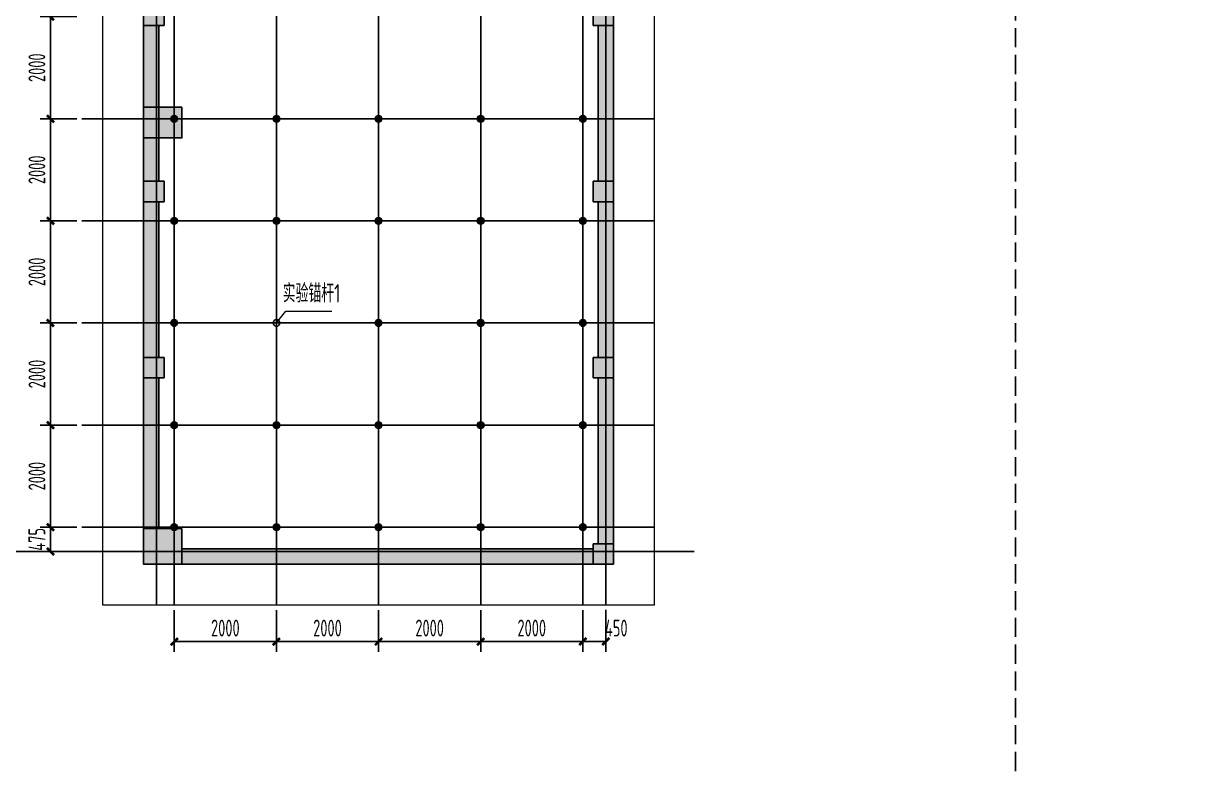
# Model space of a CAD drawing. Extents: x 899043 to 2598688, y -137197 to 211789.
# Drawn here: x 2300041 to 2323238, y 100447 to 114974 of the extents above; entities that cross this region are included whole.
import ezdxf

# ---------------------------------------------------------------- set-up
doc = ezdxf.new("R2010")
doc.units = 0
doc.header["$LTSCALE"] = 1500
doc.header["$MEASUREMENT"] = 0
doc.linetypes.add('7', pattern=[120.000008, -30.000002, 60.000004, -30.000002])
doc.linetypes.add('DASH', pattern=[0.35, 0.25, -0.1])
for name, color, linetype, lineweight in [('10', 7, 'Continuous', 35), ('1500', 4, 'Continuous', 18), ('试桩', 1, 'Continuous', 18)]:
    doc.layers.add(name, color=color, linetype=linetype, lineweight=lineweight)
for name, color, linetype in [('BASE', 7, 'Continuous'), ('DIM', 3, 'Continuous'), ('DOTE', 1, 'Continuous'), ('HATCH', 254, 'Continuous'), ('TEXT', 7, 'Continuous'), ('柱', 255, 'Continuous'), ('柱虚线', 54, '7'), ('砼墙', 3, 'Continuous'), ('锚杆', 2, 'Continuous')]:
    doc.layers.add(name, color=color, linetype=linetype)
doc.styles.add('H330', font='Tssdeng.shx', dxfattribs={"width": 0.65, "height": 330, "bigfont": 'tssdchn.shx'})
doc.styles.add('TSSD_Dimension', font='Tssdeng.shx', dxfattribs={"width": 0.7, "bigfont": 'hztxt.shx'})
doc.dimstyles.new('H100', dxfattribs={"dimscale": 100, "dimtxt": 3.3, "dimasz": 0.01, "dimexe": 2, "dimexo": 1, "dimgap": 1, "dimtad": 1, "dimdec": 0, "dimrnd": 1, "dimzin": 0, "dimdsep": 46, "dimtxsty": 'H330', "dimblk1": 'YGDIM', "dimblk2": 'YGDIM', "dimsah": 1, "dimcen": -2, "dimdle": 1, "dimclrt": 7, "dimadec": 0, "dimazin": 0, "dimtfac": 1, "dimtdec": 0, "dimtix": 1, "dimtmove": 2, "dimatfit": 3, "dimldrblk": 'YGDIM', "dimfxl": 0, "dimtvp": 1, "dimtolj": 1, "dimtzin": 0, "dimlwe": 25, "dimarcsym": 0})

# ---------------------------------------------------------------- blocks, each defined once
blk = doc.blocks.new('YGDIM')
at = {"color": 0, "linetype": 'ByBlock', "const_width": 50}
blk.add_lwpolyline([(-70, -70), (70, 70)], dxfattribs=at)
blk = doc.blocks.new('*D1834')
at = {"layer": 'Defpoints', "color": 0, "linetype": 'Continuous', "ltscale": 50}
for p in [(2300565, 105111), (2301183, 105111), (2301107, 104636)]:
    blk.add_point(p, dxfattribs=at)
at = {"layer": 'DIM', "color": 0, "linetype": 'Continuous', "lineweight": 25, "ltscale": 50}
for p, q in [((2301083, 105111), (2300365, 105111)), ((2301007, 104636), (2300365, 104636))]:
    blk.add_line(p, q, dxfattribs=at)
at = {"layer": 'DIM', "color": 0, "linetype": 'Continuous', "lineweight": -2, "ltscale": 50}
for p, q in [((2300565, 105112), (2300565, 105113)), ((2300565, 104636), (2300565, 105111)), ((2300565, 104635), (2300565, 104634))]:
    blk.add_line(p, q, dxfattribs=at)
for p, rotation in [((2300565, 105111), 270), ((2300565, 104636), 90)]:
    blk.add_blockref('YGDIM', p, dxfattribs=dict(at, rotation=rotation))
at = {"layer": 'DIM', "color": 7, "linetype": 'Continuous', "ltscale": 50, "insert": (2300300, 104874), "char_height": 330, "attachment_point": 5, "rotation": 90, "style": 'H330'}
blk.add_mtext('\\A1;475', dxfattribs=at)
blk = doc.blocks.new('*D1835')
at = {"layer": 'Defpoints', "color": 0, "linetype": 'Continuous', "ltscale": 50}
for p in [(2300565, 107111), (2301183, 107111), (2301183, 105111)]:
    blk.add_point(p, dxfattribs=at)
at = {"layer": 'DIM', "color": 0, "linetype": 'Continuous', "lineweight": 25, "ltscale": 50}
for p, q in [((2301083, 107111), (2300365, 107111)), ((2301083, 105111), (2300365, 105111))]:
    blk.add_line(p, q, dxfattribs=at)
at = {"layer": 'DIM', "color": 0, "linetype": 'Continuous', "lineweight": -2, "ltscale": 50}
blk.add_line((2300565, 105112), (2300565, 107110), dxfattribs=at)
for p, rotation in [((2300565, 107111), 90), ((2300565, 105111), 270)]:
    blk.add_blockref('YGDIM', p, dxfattribs=dict(at, rotation=rotation))
at = {"layer": 'DIM', "color": 7, "linetype": 'Continuous', "ltscale": 50, "insert": (2300300, 106111), "char_height": 330, "attachment_point": 5, "rotation": 90, "style": 'H330'}
blk.add_mtext('\\A1;2000', dxfattribs=at)
blk = doc.blocks.new('*D1836')
at = {"layer": 'Defpoints', "color": 0, "linetype": 'Continuous', "ltscale": 50}
for p in [(2300565, 109111), (2301183, 109111), (2301183, 107111)]:
    blk.add_point(p, dxfattribs=at)
at = {"layer": 'DIM', "color": 0, "linetype": 'Continuous', "lineweight": 25, "ltscale": 50}
for p, q in [((2301083, 109111), (2300365, 109111)), ((2301083, 107111), (2300365, 107111))]:
    blk.add_line(p, q, dxfattribs=at)
at = {"layer": 'DIM', "color": 0, "linetype": 'Continuous', "lineweight": -2, "ltscale": 50}
blk.add_line((2300565, 107112), (2300565, 109110), dxfattribs=at)
for p, rotation in [((2300565, 109111), 90), ((2300565, 107111), 270)]:
    blk.add_blockref('YGDIM', p, dxfattribs=dict(at, rotation=rotation))
at = {"layer": 'DIM', "color": 7, "linetype": 'Continuous', "ltscale": 50, "insert": (2300300, 108111), "char_height": 330, "attachment_point": 5, "rotation": 90, "style": 'H330'}
blk.add_mtext('\\A1;2000', dxfattribs=at)
blk = doc.blocks.new('*D1837')
at = {"layer": 'Defpoints', "color": 0, "linetype": 'Continuous', "ltscale": 50}
for p in [(2300565, 111111), (2301183, 111111), (2301183, 109111)]:
    blk.add_point(p, dxfattribs=at)
at = {"layer": 'DIM', "color": 0, "linetype": 'Continuous', "lineweight": 25, "ltscale": 50}
for p, q in [((2301083, 111111), (2300365, 111111)), ((2301083, 109111), (2300365, 109111))]:
    blk.add_line(p, q, dxfattribs=at)
at = {"layer": 'DIM', "color": 0, "linetype": 'Continuous', "lineweight": -2, "ltscale": 50}
blk.add_line((2300565, 109112), (2300565, 111110), dxfattribs=at)
for p, rotation in [((2300565, 111111), 90), ((2300565, 109111), 270)]:
    blk.add_blockref('YGDIM', p, dxfattribs=dict(at, rotation=rotation))
at = {"layer": 'DIM', "color": 7, "linetype": 'Continuous', "ltscale": 50, "insert": (2300300, 110111), "char_height": 330, "attachment_point": 5, "rotation": 90, "style": 'H330'}
blk.add_mtext('\\A1;2000', dxfattribs=at)
blk = doc.blocks.new('*D1838')
at = {"layer": 'Defpoints', "color": 0, "linetype": 'Continuous', "ltscale": 50}
for p in [(2300565, 113111), (2301183, 113111), (2301183, 111111)]:
    blk.add_point(p, dxfattribs=at)
at = {"layer": 'DIM', "color": 0, "linetype": 'Continuous', "lineweight": 25, "ltscale": 50}
for p, q in [((2301083, 113111), (2300365, 113111)), ((2301083, 111111), (2300365, 111111))]:
    blk.add_line(p, q, dxfattribs=at)
at = {"layer": 'DIM', "color": 0, "linetype": 'Continuous', "lineweight": -2, "ltscale": 50}
blk.add_line((2300565, 111112), (2300565, 113110), dxfattribs=at)
for p, rotation in [((2300565, 113111), 90), ((2300565, 111111), 270)]:
    blk.add_blockref('YGDIM', p, dxfattribs=dict(at, rotation=rotation))
at = {"layer": 'DIM', "color": 7, "linetype": 'Continuous', "ltscale": 50, "insert": (2300300, 112111), "char_height": 330, "attachment_point": 5, "rotation": 90, "style": 'H330'}
blk.add_mtext('\\A1;2000', dxfattribs=at)
blk = doc.blocks.new('*D1839')
at = {"layer": 'Defpoints', "color": 0, "linetype": 'Continuous', "ltscale": 50}
for p in [(2300565, 115111), (2301183, 115111), (2301183, 113111)]:
    blk.add_point(p, dxfattribs=at)
at = {"layer": 'DIM', "color": 0, "linetype": 'Continuous', "lineweight": 25, "ltscale": 50}
for p, q in [((2301083, 115111), (2300365, 115111)), ((2301083, 113111), (2300365, 113111))]:
    blk.add_line(p, q, dxfattribs=at)
at = {"layer": 'DIM', "color": 0, "linetype": 'Continuous', "lineweight": -2, "ltscale": 50}
blk.add_line((2300565, 113112), (2300565, 115110), dxfattribs=at)
for p, rotation in [((2300565, 115111), 90), ((2300565, 113111), 270)]:
    blk.add_blockref('YGDIM', p, dxfattribs=dict(at, rotation=rotation))
at = {"layer": 'DIM', "color": 7, "linetype": 'Continuous', "ltscale": 50, "insert": (2300300, 114111), "char_height": 330, "attachment_point": 5, "rotation": 90, "style": 'H330'}
blk.add_mtext('\\A1;2000', dxfattribs=at)
blk = doc.blocks.new('*D1844')
at = {"layer": 'Defpoints', "color": 0, "linetype": 'Continuous', "ltscale": 50}
for p in [(2302990, 103586), (2304990, 103586), (2304990, 102870)]:
    blk.add_point(p, dxfattribs=at)
at = {"layer": 'DIM', "color": 0, "linetype": 'Continuous', "lineweight": 25, "ltscale": 50}
for p, q in [((2302990, 103486), (2302990, 102670)), ((2304990, 103486), (2304990, 102670))]:
    blk.add_line(p, q, dxfattribs=at)
at = {"layer": 'DIM', "color": 0, "linetype": 'Continuous', "lineweight": -2, "ltscale": 50}
blk.add_line((2302991, 102870), (2304989, 102870), dxfattribs=at)
at = {"layer": 'DIM', "color": 0, "linetype": 'Continuous', "lineweight": -2, "ltscale": 50, "rotation": 180}
blk.add_blockref('YGDIM', (2302990, 102870), dxfattribs=at)
at = {"layer": 'DIM', "color": 0, "linetype": 'Continuous', "lineweight": -2, "ltscale": 50}
blk.add_blockref('YGDIM', (2304990, 102870), dxfattribs=at)
at = {"layer": 'DIM', "color": 7, "linetype": 'Continuous', "ltscale": 50, "insert": (2303990, 103135), "char_height": 330, "attachment_point": 5, "style": 'H330'}
blk.add_mtext('\\A1;2000', dxfattribs=at)
blk = doc.blocks.new('*D1845')
at = {"layer": 'Defpoints', "color": 0, "linetype": 'Continuous', "ltscale": 50}
for p in [(2304990, 103586), (2306990, 103586), (2306990, 102870)]:
    blk.add_point(p, dxfattribs=at)
at = {"layer": 'DIM', "color": 0, "linetype": 'Continuous', "lineweight": 25, "ltscale": 50}
for p, q in [((2304990, 103486), (2304990, 102670)), ((2306990, 103486), (2306990, 102670))]:
    blk.add_line(p, q, dxfattribs=at)
at = {"layer": 'DIM', "color": 0, "linetype": 'Continuous', "lineweight": -2, "ltscale": 50}
blk.add_line((2304991, 102870), (2306989, 102870), dxfattribs=at)
at = {"layer": 'DIM', "color": 0, "linetype": 'Continuous', "lineweight": -2, "ltscale": 50, "rotation": 180}
blk.add_blockref('YGDIM', (2304990, 102870), dxfattribs=at)
at = {"layer": 'DIM', "color": 0, "linetype": 'Continuous', "lineweight": -2, "ltscale": 50}
blk.add_blockref('YGDIM', (2306990, 102870), dxfattribs=at)
at = {"layer": 'DIM', "color": 7, "linetype": 'Continuous', "ltscale": 50, "insert": (2305990, 103135), "char_height": 330, "attachment_point": 5, "style": 'H330'}
blk.add_mtext('\\A1;2000', dxfattribs=at)
blk = doc.blocks.new('*D1846')
at = {"layer": 'Defpoints', "color": 0, "linetype": 'Continuous', "ltscale": 50}
for p in [(2306990, 103586), (2308990, 103586), (2308990, 102870)]:
    blk.add_point(p, dxfattribs=at)
at = {"layer": 'DIM', "color": 0, "linetype": 'Continuous', "lineweight": 25, "ltscale": 50}
for p, q in [((2306990, 103486), (2306990, 102670)), ((2308990, 103486), (2308990, 102670))]:
    blk.add_line(p, q, dxfattribs=at)
at = {"layer": 'DIM', "color": 0, "linetype": 'Continuous', "lineweight": -2, "ltscale": 50}
blk.add_line((2306991, 102870), (2308989, 102870), dxfattribs=at)
at = {"layer": 'DIM', "color": 0, "linetype": 'Continuous', "lineweight": -2, "ltscale": 50, "rotation": 180}
blk.add_blockref('YGDIM', (2306990, 102870), dxfattribs=at)
at = {"layer": 'DIM', "color": 0, "linetype": 'Continuous', "lineweight": -2, "ltscale": 50}
blk.add_blockref('YGDIM', (2308990, 102870), dxfattribs=at)
at = {"layer": 'DIM', "color": 7, "linetype": 'Continuous', "ltscale": 50, "insert": (2307990, 103135), "char_height": 330, "attachment_point": 5, "style": 'H330'}
blk.add_mtext('\\A1;2000', dxfattribs=at)
blk = doc.blocks.new('*D1847')
at = {"layer": 'Defpoints', "color": 0, "linetype": 'Continuous', "ltscale": 50}
for p in [(2308990, 103586), (2310990, 103586), (2310990, 102870)]:
    blk.add_point(p, dxfattribs=at)
at = {"layer": 'DIM', "color": 0, "linetype": 'Continuous', "lineweight": 25, "ltscale": 50}
for p, q in [((2308990, 103486), (2308990, 102670)), ((2310990, 103486), (2310990, 102670))]:
    blk.add_line(p, q, dxfattribs=at)
at = {"layer": 'DIM', "color": 0, "linetype": 'Continuous', "lineweight": -2, "ltscale": 50}
blk.add_line((2308991, 102870), (2310989, 102870), dxfattribs=at)
at = {"layer": 'DIM', "color": 0, "linetype": 'Continuous', "lineweight": -2, "ltscale": 50, "rotation": 180}
blk.add_blockref('YGDIM', (2308990, 102870), dxfattribs=at)
at = {"layer": 'DIM', "color": 0, "linetype": 'Continuous', "lineweight": -2, "ltscale": 50}
blk.add_blockref('YGDIM', (2310990, 102870), dxfattribs=at)
at = {"layer": 'DIM', "color": 7, "linetype": 'Continuous', "ltscale": 50, "insert": (2309990, 103135), "char_height": 330, "attachment_point": 5, "style": 'H330'}
blk.add_mtext('\\A1;2000', dxfattribs=at)
blk = doc.blocks.new('*D1848')
at = {"layer": 'Defpoints', "color": 0, "linetype": 'Continuous', "ltscale": 50}
for p in [(2310990, 103586), (2311440, 103594), (2311440, 102870)]:
    blk.add_point(p, dxfattribs=at)
at = {"layer": 'DIM', "color": 0, "linetype": 'Continuous', "lineweight": 25, "ltscale": 50}
for p, q in [((2310990, 103486), (2310990, 102670)), ((2311440, 103494), (2311440, 102670))]:
    blk.add_line(p, q, dxfattribs=at)
at = {"layer": 'DIM', "color": 0, "linetype": 'Continuous', "lineweight": -2, "ltscale": 50}
blk.add_line((2310991, 102870), (2311439, 102870), dxfattribs=at)
at = {"layer": 'DIM', "color": 0, "linetype": 'Continuous', "lineweight": -2, "ltscale": 50, "rotation": 180}
blk.add_blockref('YGDIM', (2310990, 102870), dxfattribs=at)
at = {"layer": 'DIM', "color": 0, "linetype": 'Continuous', "lineweight": -2, "ltscale": 50}
blk.add_blockref('YGDIM', (2311440, 102870), dxfattribs=at)
at = {"layer": 'DIM', "color": 7, "linetype": 'Continuous', "ltscale": 50, "insert": (2311645, 103135), "char_height": 330, "attachment_point": 5, "style": 'H330'}
blk.add_mtext('\\A1;450', dxfattribs=at)

msp = doc.modelspace()

# ---------------------------------------------------------------- hatches: boundary and pattern name
at = {"layer": '10', "linetype": 'ByBlock'}
h = msp.add_hatch(dxfattribs=at)
h.set_pattern_fill('AN31C', color=253, scale=1000, style=0)
h.set_pattern_definition([(45, (1216285.1, -18759.76), (-141.421356, 141.421356), []), (50, (1216285.1, -18759.76), (717.26018, -62.75213), [75, -825]), (355, (1216285.1, -18759.76), (-138.75133, 752.19213), [60, -660]), (100.4514, (1216344.9, -18765), (578.5094, 689.43954), [63.7402, -701.1421]), (46.1842, (1216285.1, -18559.8), (1067.24105, -165.519), [112.5, -1237.5]), (96.6356, (1216374, -18573.6), (934.6627, 974.1179), [95.6103, -1051.713]), (351.1842, (1216285.1, -18559.8), (934.662, 974.1186), [90, -990]), (21, (1216385.1, -18609.76), (596.90705, -402.6189), [75, -825]), (326, (1216385.1, -18609.76), (243.31533, 725.15005), [60, -660]), (71.4514, (1216434.84, -18643.3), (840.22263, 322.5305), [63.7402, -701.1421]), (37.5, (1216285.1, -18759.76), (12.159855, 332.893854), [0, -652, 0, -670, 0, -662.5]), (7.5, (1216285.1, -18759.76), (263.06954, 394.41171), [0, -382, 0, -637, 0, -252.5]), (327.5, (1216062.1, -18759.76), (533.822436, -22.55487), [0, -250, 0, -780, 0, -1035]), (317.5, (1215962.1, -18759.76), (583.18617, 100.10498), [0, -325, 0, -518, 0, -735])])
h.paths.add_polyline_path([(2303139.7, 121736.2), (2303139.7, 121136.2), (2302389.7, 121136.2), (2302389.7, 121736.2)])
h.paths.add_polyline_path([(2303139.7, 113336.2), (2303139.7, 112736.2), (2302389.7, 112736.2), (2302389.7, 113336.2)])
h.paths.add_polyline_path([(2303139.7, 105086.2), (2303139.7, 104386.2), (2302389.7, 104386.2), (2302389.7, 105086.2)])
at = {"layer": 'HATCH', "linetype": 'Continuous', "ltscale": 50}
h = msp.add_hatch(dxfattribs=at)
h.set_pattern_fill('钢筋混凝土', color=256, scale=100, style=0, pattern_type=2)
h.set_pattern_definition([(45, (-64095031.3, -184253306.2), (-353.5533906, 353.5533906), []), (50, (-64095031.3, -184253306.2), (717.2601826, -62.752135), [75, -825]), (355, (-64095031.3, -184253306.2), (-138.7513336, 752.1921337), [60, -660]), (100.4514, (-64094971.5, -184253311.4), (578.5093817, 689.439542), [63.74019, -701.142112]), (46.1842, (-64095031.3, -184253106.2), (1067.2410486, -165.5190143), [112.5, -1237.5]), (96.6356, (-64094942.3, -184253120), (934.6627055, 974.117871), [95.610288, -1051.713]), (351.1842, (-64095031.3, -184253106.2), (934.661945, 974.118601), [90, -990]), (21, (-64094931.3, -184253156.2), (596.9070521, -402.6188907), [75, -825]), (326, (-64094931.3, -184253156.2), (243.315332, 725.150045), [60, -660]), (71.4514, (-64094881.54, -184253189.75), (840.2226286, 322.5304967), [63.74019, -701.142112]), (37.5, (-64095031.28, -184253306.2), (12.15985532, 332.89385383), [5, -652, 5, -670, 5, -662.5]), (7.5, (-64095031.28, -184253306.2), (263.06953744, 394.4117119), [5, -382, 5, -637, 5, -252.5]), (327.5, (-64095254.28, -184253306.2), (533.82243617, -22.55487173), [5, -250, 5, -780, 5, -1035]), (317.5, (-64095354.3, -184253306.2), (583.1861693, 100.1049823), [5, -325, 5, -518, 5, -735])])
h.paths.add_polyline_path([(2303139.7, 121136.2), (2302389.7, 121136.2), (2302389.7, 113336.2), (2303139.7, 113336.2), (2303139.7, 112736.2), (2302389.7, 112736.2), (2302389.7, 105086.2), (2303139.7, 105086.2), (2303139.7, 104386.2), (2302389.7, 104386.2), (2302389.7, 104386.2), (2302789.7, 104386.2), (2311189.7, 104386.2), (2311589.7, 104386.2), (2311589.7, 121586.2), (2303139.7, 121586.2)])
h.paths.add_polyline_path([(2303139.7, 121136.2), (2302689.7, 121136.2), (2302689.7, 118836.2), (2302789.7, 118836.2), (2302789.7, 118436.2), (2302689.7, 118436.2), (2302689.7, 115336.2), (2302789.7, 115336.2), (2302789.7, 114936.2), (2302689.7, 114936.2), (2302689.7, 113336.2), (2303139.7, 113336.2), (2303139.7, 112736.2), (2302689.7, 112736.2), (2302689.7, 111886.2), (2302789.7, 111886.2), (2302789.7, 111486.2), (2302689.7, 111486.2), (2302689.7, 108436.2), (2302789.7, 108436.2), (2302789.7, 108036.2), (2302689.7, 108036.2), (2302689.7, 105086.2), (2303139.7, 105086.2), (2303139.7, 104686.2), (2311189.7, 104686.2), (2311189.7, 104786.2), (2311289.7, 104786.2), (2311289.7, 108036.2), (2311189.7, 108036.2), (2311189.7, 108436.2), (2311289.7, 108436.2), (2311289.7, 111486.2), (2311189.7, 111486.2), (2311189.7, 111886.2), (2311289.7, 111886.2), (2311289.7, 114936.2), (2311189.7, 114936.2), (2311189.7, 115336.2), (2311289.7, 115336.2), (2311289.7, 118436.2), (2311189.7, 118436.2), (2311189.7, 118836.2), (2311289.7, 118836.2), (2311289.7, 121186.2), (2311189.7, 121186.2), (2311189.7, 121286.2), (2303139.7, 121286.2)])
at = {"layer": '锚杆'}
h = msp.add_hatch(dxfattribs=at)
h.set_pattern_fill('ANSI37', color=6, scale=100)
h.set_pattern_definition([(45, (-2183429.108, 1764429.554), (-8.838834765, 8.838834765), []), (135, (-2183429.108, 1764429.554), (-8.838834765, -8.838834765), [])])
h.paths.add_polyline_path([(2303054.7, 113111.2), (2302989.7, 113111.2), (2302989.7, 113046.2, 0.4142136)])
h.paths.add_polyline_path([(2302989.7, 113111.2), (2302924.7, 113111.2, 0.4142136), (2302989.7, 113046.2)])
h.paths.add_polyline_path([(2302989.7, 113176.2, 0.4142136), (2302924.7, 113111.2), (2302989.7, 113111.2)])
h.paths.add_polyline_path([(2302989.7, 113176.2), (2302989.7, 113111.2), (2303054.7, 113111.2, 0.4142136)])
h = msp.add_hatch(dxfattribs=at)
h.set_pattern_fill('ANSI37', color=6, scale=100)
h.set_pattern_definition([(45, (-2181429.108, 1764429.554), (-8.838834765, 8.838834765), []), (135, (-2181429.108, 1764429.554), (-8.838834765, -8.838834765), [])])
h.paths.add_polyline_path([(2305054.7, 113111.2), (2304989.7, 113111.2), (2304989.7, 113046.2, 0.4142136)])
h.paths.add_polyline_path([(2304989.7, 113111.2), (2304924.7, 113111.2, 0.4142136), (2304989.7, 113046.2)])
h.paths.add_polyline_path([(2304989.7, 113176.2, 0.4142136), (2304924.7, 113111.2), (2304989.7, 113111.2)])
h.paths.add_polyline_path([(2304989.7, 113176.2), (2304989.7, 113111.2), (2305054.7, 113111.2, 0.4142136)])
h = msp.add_hatch(dxfattribs=at)
h.set_pattern_fill('ANSI37', color=6, scale=100)
h.set_pattern_definition([(45, (-2179429.108, 1764429.554), (-8.838834765, 8.838834765), []), (135, (-2179429.108, 1764429.554), (-8.838834765, -8.838834765), [])])
h.paths.add_polyline_path([(2307054.7, 113111.2), (2306989.7, 113111.2), (2306989.7, 113046.2, 0.4142136)])
h.paths.add_polyline_path([(2306989.7, 113111.2), (2306924.7, 113111.2, 0.4142136), (2306989.7, 113046.2)])
h.paths.add_polyline_path([(2306989.7, 113176.2, 0.4142136), (2306924.7, 113111.2), (2306989.7, 113111.2)])
h.paths.add_polyline_path([(2306989.7, 113176.2), (2306989.7, 113111.2), (2307054.7, 113111.2, 0.4142136)])
h = msp.add_hatch(dxfattribs=at)
h.set_pattern_fill('ANSI37', color=6, scale=100)
h.set_pattern_definition([(45, (-2177429.108, 1764429.554), (-8.838834765, 8.838834765), []), (135, (-2177429.108, 1764429.554), (-8.838834765, -8.838834765), [])])
h.paths.add_polyline_path([(2309054.7, 113111.2), (2308989.7, 113111.2), (2308989.7, 113046.2, 0.4142136)])
h.paths.add_polyline_path([(2308989.7, 113111.2), (2308924.7, 113111.2, 0.4142136), (2308989.7, 113046.2)])
h.paths.add_polyline_path([(2308989.7, 113176.2, 0.4142136), (2308924.7, 113111.2), (2308989.7, 113111.2)])
h.paths.add_polyline_path([(2308989.7, 113176.2), (2308989.7, 113111.2), (2309054.7, 113111.2, 0.4142136)])
h = msp.add_hatch(dxfattribs=at)
h.set_pattern_fill('ANSI37', color=6, scale=100)
h.set_pattern_definition([(45, (-2175429.108, 1764429.554), (-8.838834765, 8.838834765), []), (135, (-2175429.108, 1764429.554), (-8.838834765, -8.838834765), [])])
h.paths.add_polyline_path([(2311054.7, 113111.2), (2310989.7, 113111.2), (2310989.7, 113046.2, 0.4142136)])
h.paths.add_polyline_path([(2310989.7, 113111.2), (2310924.7, 113111.2, 0.4142136), (2310989.7, 113046.2)])
h.paths.add_polyline_path([(2310989.7, 113176.2, 0.4142136), (2310924.7, 113111.2), (2310989.7, 113111.2)])
h.paths.add_polyline_path([(2310989.7, 113176.2), (2310989.7, 113111.2), (2311054.7, 113111.2, 0.4142136)])
h = msp.add_hatch(dxfattribs=at)
h.set_pattern_fill('ANSI37', color=6, scale=100)
h.set_pattern_definition([(45, (-2183429.108, 1762429.554), (-8.838834765, 8.838834765), []), (135, (-2183429.108, 1762429.554), (-8.838834765, -8.838834765), [])])
h.paths.add_polyline_path([(2303054.7, 111111.2), (2302989.7, 111111.2), (2302989.7, 111046.2, 0.4142136)])
h.paths.add_polyline_path([(2302989.7, 111111.2), (2302924.7, 111111.2, 0.4142136), (2302989.7, 111046.2)])
h.paths.add_polyline_path([(2302989.7, 111176.2, 0.4142136), (2302924.7, 111111.2), (2302989.7, 111111.2)])
h.paths.add_polyline_path([(2302989.7, 111176.2), (2302989.7, 111111.2), (2303054.7, 111111.2, 0.4142136)])
h = msp.add_hatch(dxfattribs=at)
h.set_pattern_fill('ANSI37', color=6, scale=100)
h.set_pattern_definition([(45, (-2181429.108, 1762429.554), (-8.838834765, 8.838834765), []), (135, (-2181429.108, 1762429.554), (-8.838834765, -8.838834765), [])])
h.paths.add_polyline_path([(2305054.7, 111111.2), (2304989.7, 111111.2), (2304989.7, 111046.2, 0.4142136)])
h.paths.add_polyline_path([(2304989.7, 111111.2), (2304924.7, 111111.2, 0.4142136), (2304989.7, 111046.2)])
h.paths.add_polyline_path([(2304989.7, 111176.2, 0.4142136), (2304924.7, 111111.2), (2304989.7, 111111.2)])
h.paths.add_polyline_path([(2304989.7, 111176.2), (2304989.7, 111111.2), (2305054.7, 111111.2, 0.4142136)])
h = msp.add_hatch(dxfattribs=at)
h.set_pattern_fill('ANSI37', color=6, scale=100)
h.set_pattern_definition([(45, (-2179429.108, 1762429.554), (-8.838834765, 8.838834765), []), (135, (-2179429.108, 1762429.554), (-8.838834765, -8.838834765), [])])
h.paths.add_polyline_path([(2307054.7, 111111.2), (2306989.7, 111111.2), (2306989.7, 111046.2, 0.4142136)])
h.paths.add_polyline_path([(2306989.7, 111111.2), (2306924.7, 111111.2, 0.4142136), (2306989.7, 111046.2)])
h.paths.add_polyline_path([(2306989.7, 111176.2, 0.4142136), (2306924.7, 111111.2), (2306989.7, 111111.2)])
h.paths.add_polyline_path([(2306989.7, 111176.2), (2306989.7, 111111.2), (2307054.7, 111111.2, 0.4142136)])
h = msp.add_hatch(dxfattribs=at)
h.set_pattern_fill('ANSI37', color=6, scale=100)
h.set_pattern_definition([(45, (-2177429.108, 1762429.554), (-8.838834765, 8.838834765), []), (135, (-2177429.108, 1762429.554), (-8.838834765, -8.838834765), [])])
h.paths.add_polyline_path([(2309054.7, 111111.2), (2308989.7, 111111.2), (2308989.7, 111046.2, 0.4142136)])
h.paths.add_polyline_path([(2308989.7, 111111.2), (2308924.7, 111111.2, 0.4142136), (2308989.7, 111046.2)])
h.paths.add_polyline_path([(2308989.7, 111176.2, 0.4142136), (2308924.7, 111111.2), (2308989.7, 111111.2)])
h.paths.add_polyline_path([(2308989.7, 111176.2), (2308989.7, 111111.2), (2309054.7, 111111.2, 0.4142136)])
h = msp.add_hatch(dxfattribs=at)
h.set_pattern_fill('ANSI37', color=6, scale=100)
h.set_pattern_definition([(45, (-2175429.108, 1762429.554), (-8.838834765, 8.838834765), []), (135, (-2175429.108, 1762429.554), (-8.838834765, -8.838834765), [])])
h.paths.add_polyline_path([(2311054.7, 111111.2), (2310989.7, 111111.2), (2310989.7, 111046.2, 0.4142136)])
h.paths.add_polyline_path([(2310989.7, 111111.2), (2310924.7, 111111.2, 0.4142136), (2310989.7, 111046.2)])
h.paths.add_polyline_path([(2310989.7, 111176.2, 0.4142136), (2310924.7, 111111.2), (2310989.7, 111111.2)])
h.paths.add_polyline_path([(2310989.7, 111176.2), (2310989.7, 111111.2), (2311054.7, 111111.2, 0.4142136)])
h = msp.add_hatch(dxfattribs=at)
h.set_pattern_fill('ANSI37', color=6, scale=100)
h.set_pattern_definition([(45, (-2183429.108, 1760429.554), (-8.838834765, 8.838834765), []), (135, (-2183429.108, 1760429.554), (-8.838834765, -8.838834765), [])])
h.paths.add_polyline_path([(2303054.7, 109111.2), (2302989.7, 109111.2), (2302989.7, 109046.2, 0.4142136)])
h.paths.add_polyline_path([(2302989.7, 109111.2), (2302924.7, 109111.2, 0.4142136), (2302989.7, 109046.2)])
h.paths.add_polyline_path([(2302989.7, 109176.2, 0.4142136), (2302924.7, 109111.2), (2302989.7, 109111.2)])
h.paths.add_polyline_path([(2302989.7, 109176.2), (2302989.7, 109111.2), (2303054.7, 109111.2, 0.4142136)])
h = msp.add_hatch(dxfattribs=at)
h.set_pattern_fill('ANSI37', color=6, scale=100)
h.set_pattern_definition([(45, (-2179429.108, 1760429.554), (-8.838834765, 8.838834765), []), (135, (-2179429.108, 1760429.554), (-8.838834765, -8.838834765), [])])
h.paths.add_polyline_path([(2307054.7, 109111.2), (2306989.7, 109111.2), (2306989.7, 109046.2, 0.4142136)])
h.paths.add_polyline_path([(2306989.7, 109111.2), (2306924.7, 109111.2, 0.4142136), (2306989.7, 109046.2)])
h.paths.add_polyline_path([(2306989.7, 109176.2, 0.4142136), (2306924.7, 109111.2), (2306989.7, 109111.2)])
h.paths.add_polyline_path([(2306989.7, 109176.2), (2306989.7, 109111.2), (2307054.7, 109111.2, 0.4142136)])
h = msp.add_hatch(dxfattribs=at)
h.set_pattern_fill('ANSI37', color=6, scale=100)
h.set_pattern_definition([(45, (-2177429.108, 1760429.554), (-8.838834765, 8.838834765), []), (135, (-2177429.108, 1760429.554), (-8.838834765, -8.838834765), [])])
h.paths.add_polyline_path([(2309054.7, 109111.2), (2308989.7, 109111.2), (2308989.7, 109046.2, 0.4142136)])
h.paths.add_polyline_path([(2308989.7, 109111.2), (2308924.7, 109111.2, 0.4142136), (2308989.7, 109046.2)])
h.paths.add_polyline_path([(2308989.7, 109176.2, 0.4142136), (2308924.7, 109111.2), (2308989.7, 109111.2)])
h.paths.add_polyline_path([(2308989.7, 109176.2), (2308989.7, 109111.2), (2309054.7, 109111.2, 0.4142136)])
h = msp.add_hatch(dxfattribs=at)
h.set_pattern_fill('ANSI37', color=6, scale=100)
h.set_pattern_definition([(45, (-2175429.108, 1760429.554), (-8.838834765, 8.838834765), []), (135, (-2175429.108, 1760429.554), (-8.838834765, -8.838834765), [])])
h.paths.add_polyline_path([(2311054.7, 109111.2), (2310989.7, 109111.2), (2310989.7, 109046.2, 0.4142136)])
h.paths.add_polyline_path([(2310989.7, 109111.2), (2310924.7, 109111.2, 0.4142136), (2310989.7, 109046.2)])
h.paths.add_polyline_path([(2310989.7, 109176.2, 0.4142136), (2310924.7, 109111.2), (2310989.7, 109111.2)])
h.paths.add_polyline_path([(2310989.7, 109176.2), (2310989.7, 109111.2), (2311054.7, 109111.2, 0.4142136)])
h = msp.add_hatch(dxfattribs=at)
h.set_pattern_fill('ANSI37', color=6, scale=100)
h.set_pattern_definition([(45, (-2183429.108, 1758429.554), (-8.838834765, 8.838834765), []), (135, (-2183429.108, 1758429.554), (-8.838834765, -8.838834765), [])])
h.paths.add_polyline_path([(2303054.7, 107111.2), (2302989.7, 107111.2), (2302989.7, 107046.2, 0.4142136)])
h.paths.add_polyline_path([(2302989.7, 107111.2), (2302924.7, 107111.2, 0.4142136), (2302989.7, 107046.2)])
h.paths.add_polyline_path([(2302989.7, 107176.2, 0.4142136), (2302924.7, 107111.2), (2302989.7, 107111.2)])
h.paths.add_polyline_path([(2302989.7, 107176.2), (2302989.7, 107111.2), (2303054.7, 107111.2, 0.4142136)])
h = msp.add_hatch(dxfattribs=at)
h.set_pattern_fill('ANSI37', color=6, scale=100)
h.set_pattern_definition([(45, (-2181429.108, 1758429.554), (-8.838834765, 8.838834765), []), (135, (-2181429.108, 1758429.554), (-8.838834765, -8.838834765), [])])
h.paths.add_polyline_path([(2305054.7, 107111.2), (2304989.7, 107111.2), (2304989.7, 107046.2, 0.4142136)])
h.paths.add_polyline_path([(2304989.7, 107111.2), (2304924.7, 107111.2, 0.4142136), (2304989.7, 107046.2)])
h.paths.add_polyline_path([(2304989.7, 107176.2, 0.4142136), (2304924.7, 107111.2), (2304989.7, 107111.2)])
h.paths.add_polyline_path([(2304989.7, 107176.2), (2304989.7, 107111.2), (2305054.7, 107111.2, 0.4142136)])
h = msp.add_hatch(dxfattribs=at)
h.set_pattern_fill('ANSI37', color=6, scale=100)
h.set_pattern_definition([(45, (-2179429.108, 1758429.554), (-8.838834765, 8.838834765), []), (135, (-2179429.108, 1758429.554), (-8.838834765, -8.838834765), [])])
h.paths.add_polyline_path([(2307054.7, 107111.2), (2306989.7, 107111.2), (2306989.7, 107046.2, 0.4142136)])
h.paths.add_polyline_path([(2306989.7, 107111.2), (2306924.7, 107111.2, 0.4142136), (2306989.7, 107046.2)])
h.paths.add_polyline_path([(2306989.7, 107176.2, 0.4142136), (2306924.7, 107111.2), (2306989.7, 107111.2)])
h.paths.add_polyline_path([(2306989.7, 107176.2), (2306989.7, 107111.2), (2307054.7, 107111.2, 0.4142136)])
h = msp.add_hatch(dxfattribs=at)
h.set_pattern_fill('ANSI37', color=6, scale=100)
h.set_pattern_definition([(45, (-2177429.108, 1758429.554), (-8.838834765, 8.838834765), []), (135, (-2177429.108, 1758429.554), (-8.838834765, -8.838834765), [])])
h.paths.add_polyline_path([(2309054.7, 107111.2), (2308989.7, 107111.2), (2308989.7, 107046.2, 0.4142136)])
h.paths.add_polyline_path([(2308989.7, 107111.2), (2308924.7, 107111.2, 0.4142136), (2308989.7, 107046.2)])
h.paths.add_polyline_path([(2308989.7, 107176.2, 0.4142136), (2308924.7, 107111.2), (2308989.7, 107111.2)])
h.paths.add_polyline_path([(2308989.7, 107176.2), (2308989.7, 107111.2), (2309054.7, 107111.2, 0.4142136)])
h = msp.add_hatch(dxfattribs=at)
h.set_pattern_fill('ANSI37', color=6, scale=100)
h.set_pattern_definition([(45, (-2175429.108, 1758429.554), (-8.838834765, 8.838834765), []), (135, (-2175429.108, 1758429.554), (-8.838834765, -8.838834765), [])])
h.paths.add_polyline_path([(2311054.7, 107111.2), (2310989.7, 107111.2), (2310989.7, 107046.2, 0.4142136)])
h.paths.add_polyline_path([(2310989.7, 107111.2), (2310924.7, 107111.2, 0.4142136), (2310989.7, 107046.2)])
h.paths.add_polyline_path([(2310989.7, 107176.2, 0.4142136), (2310924.7, 107111.2), (2310989.7, 107111.2)])
h.paths.add_polyline_path([(2310989.7, 107176.2), (2310989.7, 107111.2), (2311054.7, 107111.2, 0.4142136)])
h = msp.add_hatch(dxfattribs=at)
h.set_pattern_fill('ANSI37', color=6, scale=100)
h.set_pattern_definition([(45, (-2183429.108, 1756429.554), (-8.838834765, 8.838834765), []), (135, (-2183429.108, 1756429.554), (-8.838834765, -8.838834765), [])])
h.paths.add_polyline_path([(2303054.7, 105111.2), (2302989.7, 105111.2), (2302989.7, 105046.2, 0.4142136)])
h.paths.add_polyline_path([(2302989.7, 105111.2), (2302924.7, 105111.2, 0.4142136), (2302989.7, 105046.2)])
h.paths.add_polyline_path([(2302989.7, 105176.2, 0.4142136), (2302924.7, 105111.2), (2302989.7, 105111.2)])
h.paths.add_polyline_path([(2302989.7, 105176.2), (2302989.7, 105111.2), (2303054.7, 105111.2, 0.4142136)])
h = msp.add_hatch(dxfattribs=at)
h.set_pattern_fill('ANSI37', color=6, scale=100)
h.set_pattern_definition([(45, (-2181429.108, 1756429.554), (-8.838834765, 8.838834765), []), (135, (-2181429.108, 1756429.554), (-8.838834765, -8.838834765), [])])
h.paths.add_polyline_path([(2305054.7, 105111.2), (2304989.7, 105111.2), (2304989.7, 105046.2, 0.4142136)])
h.paths.add_polyline_path([(2304989.7, 105111.2), (2304924.7, 105111.2, 0.4142136), (2304989.7, 105046.2)])
h.paths.add_polyline_path([(2304989.7, 105176.2, 0.4142136), (2304924.7, 105111.2), (2304989.7, 105111.2)])
h.paths.add_polyline_path([(2304989.7, 105176.2), (2304989.7, 105111.2), (2305054.7, 105111.2, 0.4142136)])
h = msp.add_hatch(dxfattribs=at)
h.set_pattern_fill('ANSI37', color=6, scale=100)
h.set_pattern_definition([(45, (-2179429.108, 1756429.554), (-8.838834765, 8.838834765), []), (135, (-2179429.108, 1756429.554), (-8.838834765, -8.838834765), [])])
h.paths.add_polyline_path([(2307054.7, 105111.2), (2306989.7, 105111.2), (2306989.7, 105046.2, 0.4142136)])
h.paths.add_polyline_path([(2306989.7, 105111.2), (2306924.7, 105111.2, 0.4142136), (2306989.7, 105046.2)])
h.paths.add_polyline_path([(2306989.7, 105176.2, 0.4142136), (2306924.7, 105111.2), (2306989.7, 105111.2)])
h.paths.add_polyline_path([(2306989.7, 105176.2), (2306989.7, 105111.2), (2307054.7, 105111.2, 0.4142136)])
h = msp.add_hatch(dxfattribs=at)
h.set_pattern_fill('ANSI37', color=6, scale=100)
h.set_pattern_definition([(45, (-2177429.108, 1756429.554), (-8.838834765, 8.838834765), []), (135, (-2177429.108, 1756429.554), (-8.838834765, -8.838834765), [])])
h.paths.add_polyline_path([(2309054.7, 105111.2), (2308989.7, 105111.2), (2308989.7, 105046.2, 0.4142136)])
h.paths.add_polyline_path([(2308989.7, 105111.2), (2308924.7, 105111.2, 0.4142136), (2308989.7, 105046.2)])
h.paths.add_polyline_path([(2308989.7, 105176.2, 0.4142136), (2308924.7, 105111.2), (2308989.7, 105111.2)])
h.paths.add_polyline_path([(2308989.7, 105176.2), (2308989.7, 105111.2), (2309054.7, 105111.2, 0.4142136)])
h = msp.add_hatch(dxfattribs=at)
h.set_pattern_fill('ANSI37', color=6, scale=100)
h.set_pattern_definition([(45, (-2175429.108, 1756429.554), (-8.838834765, 8.838834765), []), (135, (-2175429.108, 1756429.554), (-8.838834765, -8.838834765), [])])
h.paths.add_polyline_path([(2311054.7, 105111.2), (2310989.7, 105111.2), (2310989.7, 105046.2, 0.4142136)])
h.paths.add_polyline_path([(2310989.7, 105111.2), (2310924.7, 105111.2, 0.4142136), (2310989.7, 105046.2)])
h.paths.add_polyline_path([(2310989.7, 105176.2, 0.4142136), (2310924.7, 105111.2), (2310989.7, 105111.2)])
h.paths.add_polyline_path([(2310989.7, 105176.2), (2310989.7, 105111.2), (2311054.7, 105111.2, 0.4142136)])

# ---------------------------------------------------------------- linework, layer by layer
at = {"layer": '1500'}
msp.add_lwpolyline([(2301589.7, 122386.2), (2312389.7, 122386.2), (2312389.7, 103586.2), (2301589.7, 103586.2)], close=True, dxfattribs=at)
at = {"layer": 'BASE'}
for points in [[(2303139.7, 113336.2), (2303139.7, 112736.2), (2302389.7, 112736.2), (2302389.7, 113336.2)], [(2303139.7, 105086.2), (2303139.7, 104386.2), (2302389.7, 104386.2), (2302389.7, 105086.2)]]:
    msp.add_lwpolyline(points, close=True, dxfattribs=at)
at = {"layer": 'DOTE'}
for p, q in [((2302639.7, 123126), (2302639.7, 103586.2)), ((2311439.7, 123126), (2311439.7, 103586.2)), ((2302989.7, 122386.2), (2302989.7, 103586.2)), ((2304989.7, 122386.2), (2304989.7, 103586.2)), ((2306989.7, 122386.2), (2306989.7, 103586.2)), ((2308989.7, 122386.2), (2308989.7, 103586.2)), ((2310989.7, 122386.2), (2310989.7, 103586.2)), ((2301182.7, 113111.2), (2312389.7, 113111.2)), ((2301182.7, 111111.2), (2312389.7, 111111.2)), ((2301182.7, 109111.2), (2312389.7, 109111.2)), ((2301182.7, 107111.2), (2312389.7, 107111.2)), ((2301182.7, 105111.2), (2312389.7, 105111.2)), ((2299221, 104636.2), (2313171.3, 104636.2))]:
    msp.add_line(p, q, dxfattribs=at)
at = {"layer": 'HATCH', "color": 8, "linetype": 'DASH'}
msp.add_lwpolyline([(2319462.6, 128535.3), (2319462.6, 88755.2), (2365480.3, 88755.2)], dxfattribs=at)
at = {"layer": '柱'}
for p, q in [((2302389.7, 115336.2), (2302389.7, 114936.2)), ((2302789.7, 114936.2), (2302789.7, 115336.2)), ((2311189.7, 115336.2), (2311189.7, 114936.2)), ((2311589.7, 114936.2), (2311589.7, 115336.2)), ((2302689.7, 114936.2), (2302789.7, 114936.2)), ((2311189.7, 114936.2), (2311289.7, 114936.2)), ((2302389.7, 111886.2), (2302389.7, 111486.2)), ((2302789.7, 111886.2), (2302689.7, 111886.2)), ((2302789.7, 111486.2), (2302789.7, 111886.2)), ((2311289.7, 111886.2), (2311189.7, 111886.2)), ((2311189.7, 111886.2), (2311189.7, 111486.2)), ((2311589.7, 111486.2), (2311589.7, 111886.2)), ((2302689.7, 111486.2), (2302789.7, 111486.2)), ((2311189.7, 111486.2), (2311289.7, 111486.2)), ((2302389.7, 108436.2), (2302389.7, 108036.2)), ((2302789.7, 108436.2), (2302689.7, 108436.2)), ((2302789.7, 108036.2), (2302789.7, 108436.2)), ((2311289.7, 108436.2), (2311189.7, 108436.2)), ((2311189.7, 108436.2), (2311189.7, 108036.2)), ((2311589.7, 108036.2), (2311589.7, 108436.2)), ((2302689.7, 108036.2), (2302789.7, 108036.2)), ((2311189.7, 108036.2), (2311289.7, 108036.2)), ((2311289.7, 104786.2), (2311189.7, 104786.2)), ((2311189.7, 104786.2), (2311189.7, 104686.2)), ((2311589.7, 104386.2), (2311589.7, 104786.2)), ((2311189.7, 104386.2), (2311589.7, 104386.2))]:
    msp.add_line(p, q, dxfattribs=at)
at = {"layer": '柱虚线'}
for p, q in [((2302389.7, 114936.2), (2302689.7, 114936.2)), ((2311289.7, 114936.2), (2311589.7, 114936.2)), ((2302689.7, 111886.2), (2302389.7, 111886.2)), ((2311589.7, 111886.2), (2311289.7, 111886.2)), ((2302389.7, 111486.2), (2302689.7, 111486.2)), ((2311289.7, 111486.2), (2311589.7, 111486.2)), ((2302689.7, 108436.2), (2302389.7, 108436.2)), ((2311589.7, 108436.2), (2311289.7, 108436.2)), ((2302389.7, 108036.2), (2302689.7, 108036.2)), ((2311289.7, 108036.2), (2311589.7, 108036.2)), ((2311189.7, 104686.2), (2311189.7, 104386.2)), ((2311589.7, 104786.2), (2311289.7, 104786.2))]:
    msp.add_line(p, q, dxfattribs=at)
at = {"layer": '砼墙'}
for p, q in [((2302389.7, 111886.2), (2302389.7, 114936.2)), ((2302689.7, 111886.2), (2302689.7, 114936.2)), ((2311289.7, 111886.2), (2311289.7, 114936.2)), ((2311589.7, 111886.2), (2311589.7, 114936.2)), ((2302389.7, 108436.2), (2302389.7, 111486.2)), ((2302689.7, 108436.2), (2302689.7, 111486.2)), ((2311289.7, 108436.2), (2311289.7, 111486.2)), ((2311589.7, 108436.2), (2311589.7, 111486.2)), ((2302389.7, 104786.2), (2302389.7, 108036.2)), ((2302689.7, 105086.2), (2302689.7, 108036.2)), ((2311289.7, 104786.2), (2311289.7, 108036.2)), ((2311589.7, 104786.2), (2311589.7, 108036.2)), ((2303139.7, 104686.2), (2311189.7, 104686.2)), ((2302789.7, 104386.2), (2311189.7, 104386.2))]:
    msp.add_line(p, q, dxfattribs=at)
at = {"layer": '试桩', "color": 20}
msp.add_lwpolyline([(2304989.7, 109111.3), (2305177.3, 109345.4), (2306074, 109345.4)], dxfattribs=at)
at = {"layer": '锚杆', "color": 6}
for p, q in [((2303054.7, 113111.2), (2302924.7, 113111.2)), ((2302989.7, 113176.2), (2302989.7, 113046.2)), ((2305054.7, 113111.2), (2304924.7, 113111.2)), ((2304989.7, 113176.2), (2304989.7, 113046.2)), ((2307054.7, 113111.2), (2306924.7, 113111.2)), ((2306989.7, 113176.2), (2306989.7, 113046.2)), ((2309054.7, 113111.2), (2308924.7, 113111.2)), ((2308989.7, 113176.2), (2308989.7, 113046.2)), ((2311054.7, 113111.2), (2310924.7, 113111.2)), ((2310989.7, 113176.2), (2310989.7, 113046.2)), ((2302989.7, 111176.2), (2302989.7, 111046.2)), ((2304989.7, 111176.2), (2304989.7, 111046.2)), ((2306989.7, 111176.2), (2306989.7, 111046.2)), ((2308989.7, 111176.2), (2308989.7, 111046.2)), ((2310989.7, 111176.2), (2310989.7, 111046.2)), ((2303054.7, 111111.2), (2302924.7, 111111.2)), ((2305054.7, 111111.2), (2304924.7, 111111.2)), ((2307054.7, 111111.2), (2306924.7, 111111.2)), ((2309054.7, 111111.2), (2308924.7, 111111.2)), ((2311054.7, 111111.2), (2310924.7, 111111.2)), ((2303054.7, 109111.2), (2302924.7, 109111.2)), ((2302989.7, 109176.2), (2302989.7, 109046.2)), ((2305054.7, 109111.2), (2304924.7, 109111.2)), ((2304989.7, 109176.2), (2304989.7, 109046.2)), ((2307054.7, 109111.2), (2306924.7, 109111.2)), ((2306989.7, 109176.2), (2306989.7, 109046.2)), ((2309054.7, 109111.2), (2308924.7, 109111.2)), ((2308989.7, 109176.2), (2308989.7, 109046.2)), ((2311054.7, 109111.2), (2310924.7, 109111.2)), ((2310989.7, 109176.2), (2310989.7, 109046.2)), ((2302989.7, 107176.2), (2302989.7, 107046.2)), ((2304989.7, 107176.2), (2304989.7, 107046.2)), ((2306989.7, 107176.2), (2306989.7, 107046.2)), ((2308989.7, 107176.2), (2308989.7, 107046.2)), ((2310989.7, 107176.2), (2310989.7, 107046.2)), ((2303054.7, 107111.2), (2302924.7, 107111.2)), ((2305054.7, 107111.2), (2304924.7, 107111.2)), ((2307054.7, 107111.2), (2306924.7, 107111.2)), ((2309054.7, 107111.2), (2308924.7, 107111.2)), ((2311054.7, 107111.2), (2310924.7, 107111.2)), ((2303054.7, 105111.2), (2302924.7, 105111.2)), ((2302989.7, 105176.2), (2302989.7, 105046.2)), ((2305054.7, 105111.2), (2304924.7, 105111.2)), ((2304989.7, 105176.2), (2304989.7, 105046.2)), ((2307054.7, 105111.2), (2306924.7, 105111.2)), ((2306989.7, 105176.2), (2306989.7, 105046.2)), ((2309054.7, 105111.2), (2308924.7, 105111.2)), ((2308989.7, 105176.2), (2308989.7, 105046.2)), ((2311054.7, 105111.2), (2310924.7, 105111.2)), ((2310989.7, 105176.2), (2310989.7, 105046.2))]:
    msp.add_line(p, q, dxfattribs=at)
for centre in [(2302989.7, 113111.2), (2304989.7, 113111.2), (2306989.7, 113111.2), (2308989.7, 113111.2), (2310989.7, 113111.2), (2302989.7, 111111.2), (2304989.7, 111111.2), (2306989.7, 111111.2), (2308989.7, 111111.2), (2310989.7, 111111.2), (2302989.7, 109111.2), (2304989.7, 109111.2), (2306989.7, 109111.2), (2308989.7, 109111.2), (2310989.7, 109111.2), (2302989.7, 107111.2), (2304989.7, 107111.2), (2306989.7, 107111.2), (2308989.7, 107111.2), (2310989.7, 107111.2), (2302989.7, 105111.2), (2304989.7, 105111.2), (2306989.7, 105111.2), (2308989.7, 105111.2), (2310989.7, 105111.2)]:
    msp.add_circle(centre, 65, dxfattribs=at)

# ---------------------------------------------------------------- texts
at = {"layer": 'TEXT', "style": 'TSSD_Dimension', "width": 0.7}
msp.add_text('实验锚杆1', height=360, dxfattribs=at).set_placement((2305113, 109512.9))

# ---------------------------------------------------------------- dimensions: what is measured, and where the dimension line sits
at = {"layer": 'DIM', "linetype": 'Continuous', "ltscale": 50}
for base, p1, p2, picture, middle in [((2300564.6, 115111.2), (2301182.7, 113111.2), (2301182.7, 115111.2), '*D1839', (2300299.6, 114111.2)), ((2300564.6, 113111.2), (2301182.7, 111111.2), (2301182.7, 113111.2), '*D1838', (2300299.6, 112111.2)), ((2300564.6, 111111.2), (2301182.7, 109111.2), (2301182.7, 111111.2), '*D1837', (2300299.6, 110111.2)), ((2300564.6, 109111.2), (2301182.7, 107111.2), (2301182.7, 109111.2), '*D1836', (2300299.6, 108111.2)), ((2300564.6, 107111.2), (2301182.7, 105111.2), (2301182.7, 107111.2), '*D1835', (2300299.6, 106111.2)), ((2300564.6, 105111.2), (2301107, 104636.2), (2301182.7, 105111.2), '*D1834', (2300299.6, 104873.7))]:
    dim = msp.add_linear_dim(base=base, p1=p1, p2=p2, angle=90, dimstyle='H100', dxfattribs=at)
    dim.commit()
    dim.dimension.update_dxf_attribs({"geometry": picture, "text_midpoint": middle})
for base, p1, p2, picture, middle in [((2304989.7, 102869.7), (2302989.7, 103586.2), (2304989.7, 103586.2), '*D1844', (2303989.7, 103134.7)), ((2306989.7, 102869.7), (2304989.7, 103586.2), (2306989.7, 103586.2), '*D1845', (2305989.7, 103134.7)), ((2308989.7, 102869.7), (2306989.7, 103586.2), (2308989.7, 103586.2), '*D1846', (2307989.7, 103134.7)), ((2310989.7, 102869.7), (2308989.7, 103586.2), (2310989.7, 103586.2), '*D1847', (2309989.7, 103134.7))]:
    dim = msp.add_linear_dim(base=base, p1=p1, p2=p2, dimstyle='H100', dxfattribs=at)
    dim.commit()
    dim.dimension.update_dxf_attribs({"geometry": picture, "text_midpoint": middle})
dim = msp.add_linear_dim(base=(2311439.7, 102869.7), p1=(2310989.7, 103586.2), p2=(2311439.7, 103594.5), dimstyle='H100', dxfattribs=at)
dim.commit()
dim.dimension.update_dxf_attribs({"geometry": '*D1848', "text_midpoint": (2311645.4, 103134.7), "dimtype": 160})

doc.saveas('drawing.dxf')
